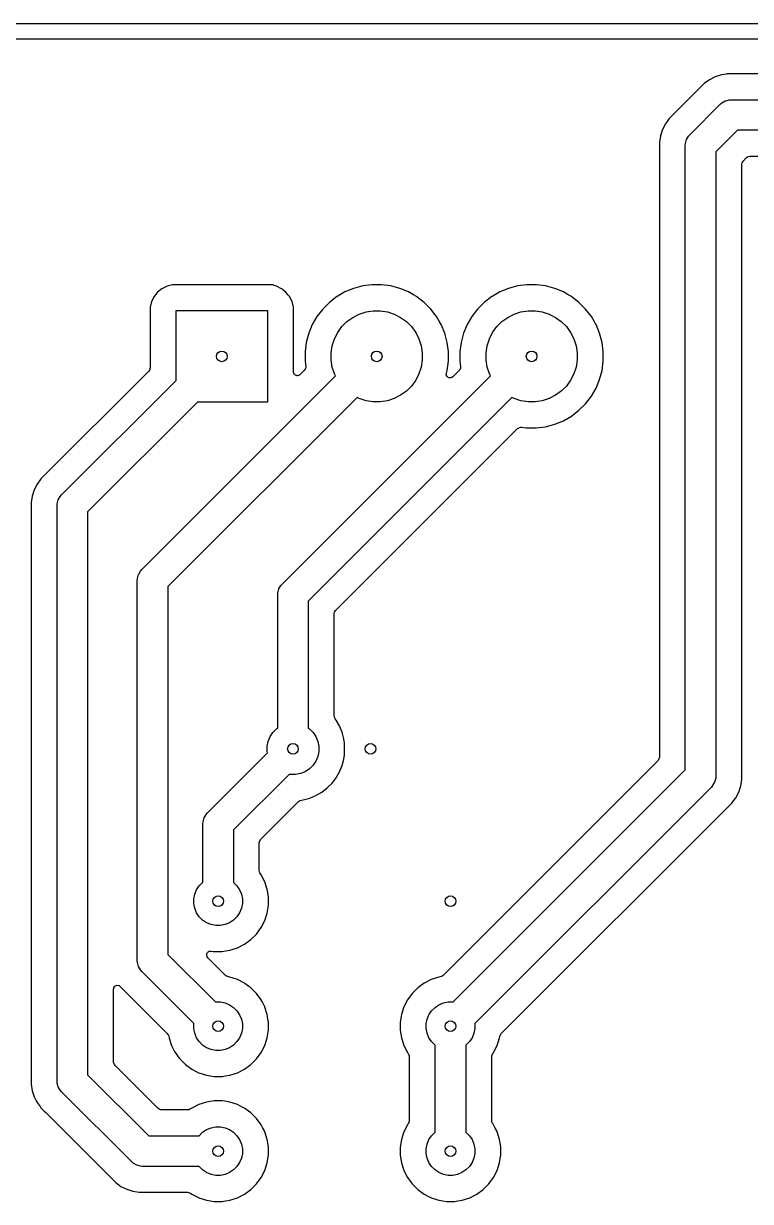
# Model space of a CAD drawing. Header units: millimetres. Extents: x 83 to 184, y -140 to -36.
# Drawn here: x 134.8 to 158.64, y -74.65 to -36 of the extents above; entities that cross this region are included whole.
import ezdxf

# ---------------------------------------------------------------- set-up
doc = ezdxf.new("R2010")
doc.units = ezdxf.units.MM
doc.layers.add('B.Cu', color=153, linetype='CONTINUOUS', true_color=0x4d7fc4)
doc.layers.add('Edge.Cuts', color=254, linetype='CONTINUOUS', true_color=0xd0d2cd)

msp = doc.modelspace()

# ---------------------------------------------------------------- linework, layer by layer
at = {"layer": 'B.Cu', "linetype": 'CONTINUOUS'}
for p, q in [((87.004546, -36.5005), (179.995454, -36.5005)), ((157.292182, -37.844949), (157.12021, -37.969892)), ((157.481582, -37.748445), (157.292182, -37.844949)), ((157.683763, -37.682752), (157.481582, -37.748445)), ((157.845041, -37.657208), (157.683763, -37.682752)), ((157.86451, -37.654124), (157.845041, -37.657208)), ((157.893711, -37.649499), (157.86451, -37.654124)), ((157.893714, -37.649499), (157.893711, -37.649499)), ((158.106287, -37.649499), (157.893714, -37.649499)), ((158.111398, -37.649499), (158.106287, -37.649499)), ((158.113956, -37.649499), (158.111398, -37.649499)), ((158.114004, -37.6495), (158.113956, -37.649499)), ((177.106286, -37.6495), (158.114004, -37.6495)), ((157.12021, -37.969892), (155.969892, -39.12021)), ((156.646447, -39.646447), (157.646447, -38.646446)), ((157.646447, -38.646446), (157.695611, -38.60333)), ((157.695611, -38.60333), (157.695619, -38.603323)), ((157.695619, -38.603323), (157.808658, -38.53806)), ((157.808658, -38.53806), (157.835301, -38.53092)), ((157.835301, -38.53092), (157.934737, -38.504277)), ((157.934737, -38.504277), (157.934752, -38.504277)), ((157.934752, -38.504277), (158, -38.5)), ((158, -38.5), (177, -38.5)), ((155.844949, -39.292182), (155.748445, -39.48158)), ((155.969892, -39.12021), (155.844949, -39.292182)), ((155.682752, -39.683759), (155.6495, -39.893707)), ((155.748445, -39.48158), (155.682752, -39.683759)), ((156.504277, -39.934737), (156.53806, -39.808658)), ((156.53806, -39.808658), (156.603323, -39.695619)), ((156.603323, -39.695619), (156.603338, -39.695603)), ((156.603338, -39.695603), (156.646447, -39.646447)), ((158.207107, -39.5), (157.5, -40.207106)), ((176.792894, -39.5), (158.207107, -39.5)), ((155.6495, -39.893707), (155.6495, -60.071412)), ((156.5, -40), (156.504277, -39.934752)), ((156.5, -60.492893), (156.5, -40)), ((156.504277, -39.934752), (156.504277, -39.934737)), ((157.5, -40.207106), (157.5, -60.7)), ((158.355522, -40.593653), (158.362934, -40.568408)), ((158.362934, -40.568408), (158.394228, -40.515666)), ((158.394228, -40.515666), (158.510471, -40.399423)), ((158.510471, -40.399423), (158.538721, -40.378275)), ((158.538721, -40.378275), (158.561813, -40.365667)), ((158.561813, -40.365667), (158.621238, -40.3505)), ((158.621238, -40.3505), (176.371413, -40.3505)), ((158.3505, -40.628586), (158.355522, -40.593653)), ((158.3505, -60.593714), (158.3505, -40.628586)), ((139.195058, -44.815059), (139.079159, -44.959245)), ((139.195059, -44.815058), (139.195058, -44.815059)), ((139.339247, -44.699156), (139.195059, -44.815058)), ((139.504727, -44.617087), (139.339247, -44.699156)), ((139.504972, -44.616965), (139.504727, -44.617087)), ((139.504976, -44.616963), (139.504972, -44.616965)), ((139.6845, -44.572317), (139.504976, -44.616963)), ((139.714169, -44.570304), (139.6845, -44.572317)), ((139.714177, -44.570304), (139.714169, -44.570304)), ((139.726046, -44.5695), (139.714177, -44.570304)), ((142.873954, -44.5695), (139.726046, -44.5695)), ((142.873955, -44.5695), (142.873954, -44.5695)), ((142.884338, -44.570203), (142.873955, -44.5695)), ((142.884339, -44.570204), (142.884338, -44.570203)), ((142.887598, -44.570425), (142.884339, -44.570204)), ((142.978837, -44.576611), (142.887598, -44.570425)), ((142.981389, -44.578105), (142.978837, -44.576611)), ((143.009719, -44.595704), (142.981389, -44.578105)), ((143.011311, -44.596145), (143.009719, -44.595704)), ((143.095021, -44.616963), (143.011311, -44.596145)), ((143.095023, -44.616964), (143.095021, -44.616963)), ((143.26075, -44.699156), (143.095023, -44.616964)), ((143.260751, -44.699157), (143.26075, -44.699156)), ((143.260753, -44.699158), (143.260751, -44.699157)), ((143.261186, -44.699373), (143.260753, -44.699158)), ((143.263483, -44.701119), (143.261186, -44.699373)), ((143.265981, -44.70336), (143.263483, -44.701119)), ((143.285702, -44.719213), (143.265981, -44.70336)), ((143.302785, -44.732945), (143.285702, -44.719213)), ((143.404939, -44.815058), (143.302785, -44.732945)), ((143.40494, -44.815059), (143.404939, -44.815058)), ((143.470944, -44.897172), (143.40494, -44.815059)), ((145.338152, -44.807386), (145.10597, -44.941437)), ((145.338169, -44.807377), (145.338152, -44.807386)), ((145.622841, -44.689462), (145.338169, -44.807377)), ((145.920458, -44.609716), (145.622841, -44.689462)), ((146.218906, -44.570425), (145.920458, -44.609716)), ((146.219812, -44.570253), (146.218906, -44.570425)), ((146.225932, -44.5695), (146.219812, -44.570253)), ((146.225934, -44.5695), (146.225932, -44.5695)), ((146.22594, -44.5695), (146.225934, -44.5695)), ((146.53406, -44.5695), (146.22594, -44.5695)), ((146.534066, -44.5695), (146.53406, -44.5695)), ((146.534257, -44.5695), (146.534066, -44.5695)), ((146.535938, -44.569747), (146.534257, -44.5695)), ((146.83954, -44.609716), (146.535938, -44.569747)), ((147.137157, -44.689462), (146.83954, -44.609716)), ((147.137161, -44.689463), (147.137157, -44.689462)), ((147.137162, -44.689464), (147.137161, -44.689463)), ((147.17071, -44.70336), (147.137162, -44.689464)), ((147.421829, -44.807377), (147.17071, -44.70336)), ((147.421846, -44.807386), (147.421829, -44.807377)), ((147.581734, -44.899698), (147.421846, -44.807386)), ((150.418152, -44.807386), (150.18597, -44.941437)), ((150.418169, -44.807377), (150.418152, -44.807386)), ((150.702841, -44.689462), (150.418169, -44.807377)), ((151.000458, -44.609716), (150.702841, -44.689462)), ((151.298906, -44.570425), (151.000458, -44.609716)), ((151.299812, -44.570253), (151.298906, -44.570425)), ((151.305932, -44.5695), (151.299812, -44.570253)), ((151.305934, -44.5695), (151.305932, -44.5695)), ((151.30594, -44.5695), (151.305934, -44.5695)), ((151.61406, -44.5695), (151.30594, -44.5695)), ((151.614066, -44.5695), (151.61406, -44.5695)), ((151.614257, -44.5695), (151.614066, -44.5695)), ((151.615938, -44.569747), (151.614257, -44.5695)), ((151.91954, -44.609716), (151.615938, -44.569747)), ((152.217157, -44.689462), (151.91954, -44.609716)), ((152.217161, -44.689463), (152.217157, -44.689462)), ((152.217162, -44.689464), (152.217161, -44.689463)), ((152.25071, -44.70336), (152.217162, -44.689464)), ((152.501829, -44.807377), (152.25071, -44.70336)), ((152.501846, -44.807386), (152.501829, -44.807377)), ((152.661734, -44.899698), (152.501846, -44.807386)), ((138.996963, -45.124976), (138.952316, -45.304503)), ((138.997036, -45.124829), (138.996963, -45.124976)), ((139.079156, -44.959249), (138.997036, -45.124829)), ((139.079159, -44.959245), (139.079156, -44.959249)), ((143.470945, -44.897172), (143.470944, -44.897172)), ((143.470945, -44.897173), (143.470945, -44.897172)), ((143.520842, -44.959247), (143.470945, -44.897173)), ((143.603037, -45.124979), (143.520842, -44.959247)), ((143.647683, -45.304505), (143.603037, -45.124979)), ((144.826868, -45.149021), (144.609021, -45.366868)), ((144.826876, -45.149014), (144.826868, -45.149021)), ((144.826891, -45.149), (144.826876, -45.149014)), ((145.071315, -44.961447), (144.826891, -45.149)), ((145.071328, -44.961438), (145.071315, -44.961447)), ((145.075126, -44.959245), (145.071328, -44.961438)), ((145.075127, -44.959246), (145.075126, -44.959245)), ((145.105971, -44.941438), (145.075127, -44.959246)), ((145.10597, -44.941437), (145.105971, -44.941438)), ((147.581794, -44.899733), (147.581734, -44.899698)), ((147.58228, -44.900014), (147.581794, -44.899733)), ((147.68867, -44.961438), (147.58228, -44.900014)), ((147.688673, -44.96144), (147.68867, -44.961438)), ((147.688674, -44.961441), (147.688673, -44.96144)), ((147.69624, -44.967246), (147.688674, -44.961441)), ((147.696244, -44.967249), (147.69624, -44.967246)), ((147.933107, -45.149), (147.696244, -44.967249)), ((147.933112, -45.149004), (147.933107, -45.149)), ((147.933115, -45.149007), (147.933112, -45.149004)), ((147.933122, -45.149013), (147.933115, -45.149007)), ((147.93313, -45.149021), (147.933122, -45.149013)), ((148.150973, -45.366863), (147.93313, -45.149021)), ((149.906868, -45.149021), (149.689021, -45.366868)), ((149.906876, -45.149014), (149.906868, -45.149021)), ((149.906891, -45.149), (149.906876, -45.149014)), ((150.151315, -44.961447), (149.906891, -45.149)), ((150.151328, -44.961438), (150.151315, -44.961447)), ((150.155126, -44.959245), (150.151328, -44.961438)), ((150.155127, -44.959246), (150.155126, -44.959245)), ((150.185971, -44.941438), (150.155127, -44.959246)), ((150.18597, -44.941437), (150.185971, -44.941438)), ((152.661794, -44.899733), (152.661734, -44.899698)), ((152.66228, -44.900014), (152.661794, -44.899733)), ((152.76867, -44.961438), (152.66228, -44.900014)), ((152.768673, -44.96144), (152.76867, -44.961438)), ((152.768674, -44.961441), (152.768673, -44.96144)), ((152.77624, -44.967246), (152.768674, -44.961441)), ((152.776244, -44.967249), (152.77624, -44.967246)), ((153.013107, -45.149), (152.776244, -44.967249)), ((153.013112, -45.149004), (153.013107, -45.149)), ((153.013115, -45.149007), (153.013112, -45.149004)), ((153.013122, -45.149013), (153.013115, -45.149007)), ((153.01313, -45.149021), (153.013122, -45.149013)), ((153.230973, -45.366863), (153.01313, -45.149021)), ((138.952316, -45.304503), (138.9495, -45.346046)), ((138.9495, -45.346046), (138.9495, -47.291412)), ((139.8, -47.712893), (139.8, -45.42)), ((139.8, -45.42), (142.8, -45.42)), ((142.8, -45.42), (142.8, -48.42)), ((143.6505, -45.346046), (143.647683, -45.304505)), ((143.6505, -45.346048), (143.6505, -45.346046)), ((143.6505, -47.425868), (143.6505, -45.346048)), ((144.609, -45.366891), (144.421447, -45.611316)), ((144.609014, -45.366876), (144.609, -45.366891)), ((144.609021, -45.366868), (144.609014, -45.366876)), ((145.596252, -45.64104), (145.805975, -45.534181)), ((145.805975, -45.534181), (146.029832, -45.461445)), ((146.029832, -45.461445), (146.262311, -45.424624)), ((146.262311, -45.424624), (146.497689, -45.424624)), ((146.497689, -45.424624), (146.730168, -45.461445)), ((146.730168, -45.461445), (146.954025, -45.534181)), ((146.954025, -45.534181), (147.163748, -45.64104)), ((148.150985, -45.366876), (148.150973, -45.366863)), ((148.150986, -45.366877), (148.150985, -45.366876)), ((148.150991, -45.366883), (148.150986, -45.366877)), ((148.338562, -45.61133), (148.150991, -45.366883)), ((149.689, -45.366891), (149.501447, -45.611316)), ((149.689014, -45.366876), (149.689, -45.366891)), ((149.689021, -45.366868), (149.689014, -45.366876)), ((150.676252, -45.64104), (150.885975, -45.534181)), ((150.885975, -45.534181), (151.109832, -45.461445)), ((151.109832, -45.461445), (151.342311, -45.424624)), ((151.342311, -45.424624), (151.577689, -45.424624)), ((151.577689, -45.424624), (151.810168, -45.461445)), ((151.810168, -45.461445), (152.034025, -45.534181)), ((152.034025, -45.534181), (152.243748, -45.64104)), ((153.230985, -45.366876), (153.230973, -45.366863)), ((153.230986, -45.366877), (153.230985, -45.366876)), ((153.230991, -45.366883), (153.230986, -45.366877)), ((153.418562, -45.61133), (153.230991, -45.366883)), ((144.267378, -45.878166), (144.149462, -46.162841)), ((144.421436, -45.611332), (144.267378, -45.878166)), ((144.421447, -45.611316), (144.421436, -45.611332)), ((145.10104, -46.136252), (145.239391, -45.945828)), ((145.239391, -45.945828), (145.405828, -45.779391)), ((145.405828, -45.779391), (145.596252, -45.64104)), ((147.163748, -45.64104), (147.354172, -45.779391)), ((147.354172, -45.779391), (147.520609, -45.945828)), ((147.520609, -45.945828), (147.65896, -46.136252)), ((148.427254, -45.764949), (148.338562, -45.61133)), ((148.490632, -45.874722), (148.427254, -45.764949)), ((148.491712, -45.87646), (148.490632, -45.874722)), ((148.492501, -45.877882), (148.491712, -45.87646)), ((148.492614, -45.878156), (148.492501, -45.877882)), ((148.492618, -45.878162), (148.492614, -45.878156)), ((148.49262, -45.878167), (148.492618, -45.878162)), ((148.492622, -45.87817), (148.49262, -45.878167)), ((148.610535, -46.162836), (148.492622, -45.87817)), ((149.347378, -45.878166), (149.229462, -46.162841)), ((149.501436, -45.611332), (149.347378, -45.878166)), ((149.501447, -45.611316), (149.501436, -45.611332)), ((150.18104, -46.136252), (150.319391, -45.945828)), ((150.319391, -45.945828), (150.485828, -45.779391)), ((150.485828, -45.779391), (150.676252, -45.64104)), ((152.243748, -45.64104), (152.434172, -45.779391)), ((152.434172, -45.779391), (152.600609, -45.945828)), ((152.600609, -45.945828), (152.73896, -46.136252)), ((153.507254, -45.764949), (153.418562, -45.61133)), ((153.570632, -45.874722), (153.507254, -45.764949)), ((153.571712, -45.87646), (153.570632, -45.874722)), ((153.572501, -45.877882), (153.571712, -45.87646)), ((153.572614, -45.878156), (153.572501, -45.877882)), ((153.572618, -45.878162), (153.572614, -45.878156)), ((153.57262, -45.878167), (153.572618, -45.878162)), ((153.572622, -45.87817), (153.57262, -45.878167)), ((153.690535, -46.162836), (153.572622, -45.87817)), ((144.149462, -46.162841), (144.069716, -46.460458)), ((144.921445, -46.569832), (144.994181, -46.345975)), ((144.994181, -46.345975), (145.10104, -46.136252)), ((147.65896, -46.136252), (147.765819, -46.345975)), ((147.765819, -46.345975), (147.838555, -46.569832)), ((148.690282, -46.460456), (148.610535, -46.162836)), ((149.229462, -46.162841), (149.149716, -46.460458)), ((150.001445, -46.569832), (150.074181, -46.345975)), ((150.074181, -46.345975), (150.18104, -46.136252)), ((152.73896, -46.136252), (152.845819, -46.345975)), ((152.845819, -46.345975), (152.918555, -46.569832)), ((153.770282, -46.460456), (153.690535, -46.162836)), ((144.029503, -46.765914), (144.0295, -46.765938)), ((144.0295, -46.765938), (144.0295, -47.074062)), ((144.069716, -46.460458), (144.029503, -46.765914)), ((144.884624, -46.802311), (144.921445, -46.569832)), ((147.838555, -46.569832), (147.875376, -46.802311)), ((148.7305, -46.76594), (148.690282, -46.460456)), ((148.7305, -47.07406), (148.7305, -46.76594)), ((149.109503, -46.765914), (149.1095, -46.765938)), ((149.1095, -46.765938), (149.1095, -47.074061)), ((149.149716, -46.460458), (149.109503, -46.765914)), ((149.964624, -46.802311), (150.001445, -46.569832)), ((152.918555, -46.569832), (152.955376, -46.802311)), ((153.8105, -46.76594), (153.770282, -46.460456)), ((153.8105, -47.07406), (153.8105, -46.76594)), ((144.0295, -47.074062), (144.052524, -47.248961)), ((144.884624, -47.037689), (144.884624, -46.802311)), ((144.921445, -47.270168), (144.884624, -47.037689)), ((147.875376, -47.037689), (147.838555, -47.270168)), ((147.875376, -46.802311), (147.875376, -47.037689)), ((148.690282, -47.379544), (148.7305, -47.07406)), ((149.1095, -47.074061), (149.132524, -47.248959)), ((149.964624, -47.037689), (149.964624, -46.802311)), ((150.001445, -47.270168), (149.964624, -47.037689)), ((152.955376, -47.037689), (152.918555, -47.270168)), ((152.955376, -46.802311), (152.955376, -47.037689)), ((153.770282, -47.379544), (153.8105, -47.07406)), ((138.905769, -47.404334), (135.369892, -50.94021)), ((138.937064, -47.35159), (138.905769, -47.404334)), ((138.944476, -47.326349), (138.937064, -47.35159)), ((138.9495, -47.291415), (138.944476, -47.326349)), ((138.9495, -47.291412), (138.949499, -47.291414)), ((138.949499, -47.291414), (138.9495, -47.291415)), ((143.658317, -47.469198), (143.6505, -47.425868)), ((143.660997, -47.476384), (143.658317, -47.469198)), ((143.677911, -47.507362), (143.660997, -47.476384)), ((143.692183, -47.518046), (143.677911, -47.507362)), ((143.702866, -47.532318), (143.692183, -47.518046)), ((143.71957, -47.538549), (143.702866, -47.532318)), ((143.733843, -47.549234), (143.71957, -47.538549)), ((143.846528, -47.536469), (143.836603, -47.541888)), ((143.874786, -47.515316), (143.846528, -47.536469)), ((144.012015, -47.378087), (143.874786, -47.515316)), ((144.018308, -47.370601), (144.012015, -47.378087)), ((144.018763, -47.370317), (144.018308, -47.370601)), ((144.019037, -47.369734), (144.018763, -47.370317)), ((144.025774, -47.361722), (144.019037, -47.369734)), ((144.027462, -47.359321), (144.025774, -47.361722)), ((144.048541, -47.307111), (144.027462, -47.359321)), ((144.052105, -47.284256), (144.048541, -47.307111)), ((144.052525, -47.248964), (144.052105, -47.284256)), ((144.052524, -47.248961), (144.052525, -47.248964)), ((144.994181, -47.494025), (144.921445, -47.270168)), ((145.029517, -47.563376), (144.994181, -47.494025)), ((147.765819, -47.494025), (147.65896, -47.703748)), ((147.838555, -47.270168), (147.765819, -47.494025)), ((148.662345, -47.491876), (148.66256, -47.489629)), ((148.669587, -47.546951), (148.662345, -47.491876)), ((148.66256, -47.489629), (148.664672, -47.477918)), ((148.664626, -47.47726), (148.664873, -47.476807)), ((148.664672, -47.477918), (148.664626, -47.47726)), ((148.664873, -47.476807), (148.666219, -47.469344)), ((148.666219, -47.469344), (148.690282, -47.379544)), ((149.092008, -47.378093), (148.883607, -47.586494)), ((149.098315, -47.370591), (149.092008, -47.378093)), ((149.098765, -47.37031), (149.098315, -47.370591)), ((149.099036, -47.369733), (149.098765, -47.37031)), ((149.105761, -47.361736), (149.099036, -47.369733)), ((149.107457, -47.359324), (149.105761, -47.361736)), ((149.128543, -47.307104), (149.107457, -47.359324)), ((149.132106, -47.284253), (149.128543, -47.307104)), ((149.132525, -47.248961), (149.132106, -47.284253)), ((149.132524, -47.248959), (149.132525, -47.248961)), ((150.074181, -47.494025), (150.001445, -47.270168)), ((150.109517, -47.563376), (150.074181, -47.494025)), ((152.845819, -47.494025), (152.73896, -47.703748)), ((152.918555, -47.270168), (152.845819, -47.494025)), ((153.690535, -47.677164), (153.770282, -47.379544)), ((136.046447, -51.466447), (139.8, -47.712893)), ((138.676447, -53.916447), (145.029517, -47.563376)), ((143.281447, -54.391447), (150.109517, -47.563376)), ((143.751624, -47.550506), (143.733843, -47.549234)), ((143.76833, -47.556738), (143.751624, -47.550506)), ((143.785752, -47.552948), (143.76833, -47.556738)), ((143.803535, -47.554221), (143.785752, -47.552948)), ((143.819183, -47.545676), (143.803535, -47.554221)), ((143.836603, -47.541888), (143.819183, -47.545676)), ((147.520609, -47.894172), (147.354172, -48.060609)), ((147.65896, -47.703748), (147.520609, -47.894172)), ((148.669819, -47.547572), (148.669587, -47.546951)), ((148.669844, -47.547606), (148.669819, -47.547572)), ((148.686708, -47.578513), (148.669844, -47.547606)), ((148.700994, -47.589214), (148.686708, -47.578513)), ((148.711692, -47.603504), (148.700994, -47.589214)), ((148.728376, -47.609726), (148.711692, -47.603504)), ((148.742628, -47.620402), (148.728376, -47.609726)), ((148.760433, -47.621681), (148.742628, -47.620402)), ((148.777157, -47.627918), (148.760433, -47.621681)), ((148.794554, -47.624132), (148.777157, -47.627918)), ((148.812318, -47.625409), (148.794554, -47.624132)), ((148.827988, -47.616858), (148.812318, -47.625409)), ((148.84543, -47.613064), (148.827988, -47.616858)), ((148.855357, -47.607643), (148.84543, -47.613064)), ((148.883607, -47.586494), (148.855357, -47.607643)), ((152.600609, -47.894172), (152.434172, -48.060609)), ((152.73896, -47.703748), (152.600609, -47.894172)), ((153.572622, -47.96183), (153.690535, -47.677164)), ((145.736623, -48.270482), (139.53, -54.477106)), ((150.816623, -48.270482), (144.135, -54.952106)), ((145.805975, -48.305819), (145.736623, -48.270482)), ((146.029832, -48.378555), (145.805975, -48.305819)), ((146.954025, -48.305819), (146.730168, -48.378555)), ((147.163748, -48.19896), (146.954025, -48.305819)), ((147.354172, -48.060609), (147.163748, -48.19896)), ((150.885975, -48.305819), (150.816623, -48.270482)), ((151.109832, -48.378555), (150.885975, -48.305819)), ((152.034025, -48.305819), (151.810168, -48.378555)), ((152.243748, -48.19896), (152.034025, -48.305819)), ((152.434172, -48.060609), (152.243748, -48.19896)), ((153.230991, -48.473117), (153.418562, -48.22867)), ((153.418562, -48.22867), (153.572622, -47.96183)), ((140.507107, -48.42), (136.9, -52.027106)), ((142.8, -48.42), (140.507107, -48.42)), ((146.262311, -48.415376), (146.029832, -48.378555)), ((146.497689, -48.415376), (146.262311, -48.415376)), ((146.730168, -48.378555), (146.497689, -48.415376)), ((151.342311, -48.415376), (151.109832, -48.378555)), ((151.577689, -48.415376), (151.342311, -48.415376)), ((151.810168, -48.378555), (151.577689, -48.415376)), ((152.76867, -48.878562), (153.013117, -48.690991)), ((153.013117, -48.690991), (153.230991, -48.473117)), ((152.217164, -49.150535), (152.50183, -49.032622)), ((152.50183, -49.032622), (152.76867, -48.878562)), ((147.946819, -52.343076), (150.996887, -49.293006)), ((150.996887, -49.293006), (151.025137, -49.271859)), ((151.025137, -49.271859), (151.02875, -49.269886)), ((151.02875, -49.269886), (151.045439, -49.260773)), ((151.045439, -49.260773), (151.099705, -49.245713)), ((151.099705, -49.245713), (151.10266, -49.24559)), ((151.10266, -49.24559), (151.113085, -49.246056)), ((151.113085, -49.246056), (151.113709, -49.245921)), ((151.113709, -49.245921), (151.114207, -49.246106)), ((151.114207, -49.246106), (151.123976, -49.246543)), ((151.123976, -49.246543), (151.284543, -49.267683)), ((151.284543, -49.267683), (151.305924, -49.270498)), ((151.305924, -49.270498), (151.30594, -49.2705)), ((151.30594, -49.2705), (151.305947, -49.2705)), ((151.305947, -49.2705), (151.614053, -49.2705)), ((151.614053, -49.2705), (151.61406, -49.2705)), ((151.61406, -49.2705), (151.919544, -49.230282)), ((151.919544, -49.230282), (152.217164, -49.150535)), ((135.369892, -50.94021), (135.244949, -51.112182)), ((135.148445, -51.30158), (135.082752, -51.503759)), ((135.244949, -51.112182), (135.148445, -51.30158)), ((135.082752, -51.503759), (135.0495, -51.713707)), ((135.0495, -51.713707), (135.0495, -70.806291)), ((135.9, -51.82), (135.904277, -51.754752)), ((135.904277, -51.754737), (135.93806, -51.628658)), ((135.904277, -51.754752), (135.904277, -51.754737)), ((135.93806, -51.628658), (136.003323, -51.515619)), ((136.003323, -51.515619), (136.003338, -51.515603)), ((136.003338, -51.515603), (136.046447, -51.466447)), ((135.9, -70.7), (135.9, -51.82)), ((136.9, -52.027106), (136.9, -70.492893)), ((145.029228, -55.260666), (147.946819, -52.343076)), ((138.534277, -54.204737), (138.56806, -54.078658)), ((138.56806, -54.078658), (138.575794, -54.065263)), ((138.575794, -54.065263), (138.633323, -53.965619)), ((138.633323, -53.965619), (138.633338, -53.965603)), ((138.633338, -53.965603), (138.676447, -53.916447)), ((138.53, -54.27), (138.534277, -54.204752)), ((138.53, -66.75), (138.53, -54.27)), ((138.534277, -54.204752), (138.534277, -54.204737)), ((139.53, -54.477106), (139.53, -66.542893)), ((143.17306, -54.553658), (143.238323, -54.440619)), ((143.238323, -54.440619), (143.238338, -54.440603)), ((143.238338, -54.440603), (143.281447, -54.391447)), ((143.135, -54.745), (143.139277, -54.679752)), ((143.135, -59.116725), (143.135, -54.745)), ((143.139277, -54.679737), (143.17306, -54.553658)), ((143.139277, -54.679752), (143.139277, -54.679737)), ((144.135, -54.952106), (144.135, -59.116725)), ((144.997934, -55.313408), (145.029228, -55.260666)), ((144.9855, -55.373586), (144.990522, -55.338653)), ((144.9855, -58.710604), (144.9855, -55.373586)), ((144.990522, -55.338653), (144.997934, -55.313408)), ((144.993841, -58.755315), (144.9855, -58.710604)), ((143.095766, -59.142941), (143.135, -59.116725)), ((144.135, -59.116725), (144.174234, -59.142941)), ((145.004695, -58.783392), (144.993841, -58.755315)), ((145.021976, -58.814165), (145.004695, -58.783392)), ((145.051948, -58.853226), (145.021976, -58.814165)), ((145.163405, -59.046274), (145.051948, -58.853226)), ((145.24871, -59.252219), (145.163405, -59.046274)), ((142.821601, -59.553258), (142.885367, -59.399313)), ((142.885367, -59.399313), (142.977941, -59.260766)), ((142.977941, -59.260766), (143.095766, -59.142941)), ((144.174234, -59.142941), (144.292059, -59.260766)), ((144.292059, -59.260766), (144.384633, -59.399313)), ((144.384633, -59.399313), (144.448399, -59.553258)), ((145.306404, -59.467537), (145.24871, -59.252219)), ((145.325, -59.608787), (145.306404, -59.467537)), ((142.789093, -59.716685), (142.821601, -59.553258)), ((142.789093, -59.883315), (142.789093, -59.716685)), ((142.798298, -59.929594), (142.789093, -59.883315)), ((144.448399, -59.553258), (144.480907, -59.716685)), ((144.480907, -59.883315), (144.448399, -60.046742)), ((144.480907, -59.716685), (144.480907, -59.883315)), ((145.325, -59.991212), (145.325, -59.608787)), ((140.826447, -61.901447), (142.798298, -59.929594)), ((144.384633, -60.200687), (144.292059, -60.339234)), ((144.448399, -60.046742), (144.384633, -60.200687)), ((145.24871, -60.347781), (145.306404, -60.132463)), ((145.306404, -60.132463), (145.325, -59.991212)), ((155.605769, -60.184334), (148.557331, -67.232771)), ((155.637064, -60.13159), (155.605769, -60.184334)), ((155.644476, -60.106349), (155.637064, -60.13159)), ((155.6495, -60.071415), (155.644476, -60.106349)), ((155.6495, -60.071412), (155.649499, -60.071414)), ((155.649499, -60.071414), (155.6495, -60.071415)), ((143.505405, -60.636701), (141.68, -62.462106)), ((143.551685, -60.645907), (143.505405, -60.636701)), ((143.718315, -60.645907), (143.551685, -60.645907)), ((143.881742, -60.613399), (143.718315, -60.645907)), ((144.035687, -60.549633), (143.881742, -60.613399)), ((144.174234, -60.457059), (144.035687, -60.549633)), ((144.292059, -60.339234), (144.174234, -60.457059)), ((145.051948, -60.746774), (145.163405, -60.553726)), ((145.163405, -60.553726), (145.24871, -60.347781)), ((148.887278, -68.105615), (156.5, -60.492893)), ((158.3505, -60.806287), (158.3505, -60.593714)), ((144.758624, -61.081247), (144.916247, -60.923624)), ((144.916247, -60.923624), (145.051948, -60.746774)), ((157.353553, -61.053554), (149.594384, -68.812721)), ((157.396668, -61.004389), (157.353553, -61.053554)), ((157.396677, -61.004381), (157.396668, -61.004389)), ((157.46194, -60.891342), (157.396677, -61.004381)), ((157.495723, -60.765263), (157.46194, -60.891342)), ((157.5, -60.7), (157.495723, -60.765247)), ((157.495723, -60.765247), (157.495723, -60.765263)), ((158.251557, -61.218412), (158.317246, -61.016243)), ((158.317246, -61.016243), (158.3505, -60.806287)), ((143.967463, -61.471404), (144.182781, -61.41371)), ((144.182781, -61.41371), (144.388726, -61.328405)), ((144.388726, -61.328405), (144.581774, -61.216948)), ((144.581774, -61.216948), (144.758624, -61.081247)), ((158.030109, -61.579786), (158.150769, -61.41371)), ((158.150769, -61.41371), (158.155051, -61.407816)), ((158.155051, -61.407816), (158.251557, -61.218412)), ((143.01995, -62.324945), (143.816877, -61.528016)), ((143.816877, -61.528016), (143.845123, -61.506871)), ((143.845123, -61.506871), (143.871549, -61.492441)), ((143.871549, -61.492441), (143.914785, -61.478338)), ((143.914785, -61.478338), (143.967463, -61.471404)), ((150.465183, -69.144709), (158.029302, -61.580593)), ((158.029302, -61.580593), (158.030058, -61.579852)), ((158.030058, -61.579852), (158.030095, -61.5798)), ((158.030095, -61.5798), (158.030104, -61.579792)), ((158.030104, -61.579792), (158.030106, -61.579788)), ((158.030106, -61.579788), (158.030109, -61.579786)), ((140.68, -62.255), (140.684277, -62.189752)), ((140.684277, -62.189737), (140.71806, -62.063658)), ((140.684277, -62.189752), (140.684277, -62.189737)), ((140.71806, -62.063658), (140.783323, -61.950619)), ((140.783323, -61.950619), (140.783338, -61.950603)), ((140.783338, -61.950603), (140.826447, -61.901447)), ((140.68, -64.17657), (140.68, -62.255)), ((141.68, -62.462106), (141.68, -64.17657)), ((142.574228, -62.770666), (143.01995, -62.324945)), ((142.5305, -62.883586), (142.535522, -62.848653)), ((142.5305, -63.795569), (142.5305, -62.883586)), ((142.535522, -62.848653), (142.538445, -62.838699)), ((142.538445, -62.838699), (142.542934, -62.823408)), ((142.542934, -62.823408), (142.574228, -62.770666)), ((142.537711, -63.837237), (142.5305, -63.795569)), ((142.548189, -63.866605), (142.537711, -63.837237)), ((142.56466, -63.897823), (142.548189, -63.866605)), ((142.591635, -63.93495), (142.56466, -63.897823)), ((142.642304, -64.034394), (142.591635, -63.93495)), ((142.647357, -64.044312), (142.642304, -64.034394)), ((142.706295, -64.159982), (142.647357, -64.044312)), ((140.414448, -64.567772), (140.474463, -64.422883)), ((140.474463, -64.422883), (140.561592, -64.292485)), ((140.561592, -64.292485), (140.672485, -64.181592)), ((140.672485, -64.181592), (140.68, -64.17657)), ((141.68, -64.17657), (141.687515, -64.181592)), ((141.687515, -64.181592), (141.798408, -64.292485)), ((141.798408, -64.292485), (141.885537, -64.422883)), ((141.885537, -64.422883), (141.945552, -64.567772)), ((142.707036, -64.161248), (142.706295, -64.159982)), ((142.707348, -64.16205), (142.707036, -64.161248)), ((142.709577, -64.166423), (142.707348, -64.16205)), ((142.709577, -64.166425), (142.709577, -64.166423)), ((142.709579, -64.166428), (142.709577, -64.166425)), ((142.78986, -64.413507), (142.709579, -64.166428)), ((142.804797, -64.507816), (142.78986, -64.413507)), ((142.8305, -64.670097), (142.804797, -64.507816)), ((140.383852, -64.721586), (140.414448, -64.567772)), ((140.383852, -64.878414), (140.383852, -64.721586)), ((140.414448, -65.032228), (140.383852, -64.878414)), ((141.945552, -64.567772), (141.976148, -64.721586)), ((141.976148, -64.878414), (141.945552, -65.032228)), ((141.976148, -64.721586), (141.976148, -64.878414)), ((142.820197, -64.994949), (142.8305, -64.929902)), ((142.8305, -64.929902), (142.8305, -64.670097)), ((140.474463, -65.177117), (140.414448, -65.032228)), ((140.561592, -65.307515), (140.474463, -65.177117)), ((140.672485, -65.418408), (140.561592, -65.307515)), ((141.798408, -65.307515), (141.687515, -65.418408)), ((141.885537, -65.177117), (141.798408, -65.307515)), ((141.945552, -65.032228), (141.885537, -65.177117)), ((142.709579, -65.433572), (142.78986, -65.186493)), ((142.78986, -65.186493), (142.820197, -64.994949)), ((140.802883, -65.505537), (140.672485, -65.418408)), ((140.947772, -65.565552), (140.802883, -65.505537)), ((141.101586, -65.596148), (140.947772, -65.565552)), ((141.258414, -65.596148), (141.101586, -65.596148)), ((141.412228, -65.565552), (141.258414, -65.596148)), ((141.557117, -65.505537), (141.412228, -65.565552)), ((141.687515, -65.418408), (141.557117, -65.505537)), ((142.438931, -65.875229), (142.591634, -65.665051)), ((142.591634, -65.665051), (142.709579, -65.433572)), ((142.045051, -66.211634), (142.255229, -66.058931)), ((142.255229, -66.058931), (142.438931, -65.875229)), ((140.82875, -66.483937), (140.843015, -66.473256)), ((140.843015, -66.473256), (140.853685, -66.458998)), ((140.853685, -66.458998), (140.884653, -66.442079)), ((140.884653, -66.442079), (140.887566, -66.440993)), ((140.887566, -66.440993), (140.950311, -66.434695)), ((140.950311, -66.434695), (141.01995, -66.445725)), ((141.01995, -66.445725), (141.050095, -66.4505)), ((141.050095, -66.4505), (141.050098, -66.4505)), ((141.050098, -66.4505), (141.050103, -66.4505)), ((141.050103, -66.4505), (141.309901, -66.4505)), ((141.309901, -66.4505), (141.309902, -66.4505)), ((141.309902, -66.4505), (141.427417, -66.431887)), ((141.427417, -66.431887), (141.566493, -66.40986)), ((141.566493, -66.40986), (141.813572, -66.329579)), ((141.813572, -66.329579), (142.045051, -66.211634)), ((138.534277, -66.815247), (138.53, -66.75)), ((138.534277, -66.815263), (138.534277, -66.815247)), ((138.56806, -66.941342), (138.534277, -66.815263)), ((139.53, -66.542893), (141.092721, -68.105615)), ((140.80433, -66.549401), (140.810556, -66.532709)), ((140.808122, -66.566836), (140.80433, -66.549401)), ((140.806853, -66.584631), (140.808122, -66.566836)), ((140.815393, -66.600264), (140.806853, -66.584631)), ((140.810556, -66.532709), (140.811824, -66.514939)), ((140.811824, -66.514939), (140.822514, -66.500652)), ((140.81918, -66.617674), (140.815393, -66.600264)), ((140.824599, -66.627599), (140.81918, -66.617674)), ((140.822514, -66.500652), (140.82875, -66.483937)), ((140.845752, -66.655857), (140.824599, -66.627599)), ((141.139396, -66.9495), (140.845752, -66.655857)), ((138.633323, -67.054381), (138.56806, -66.941342)), ((138.633338, -67.054396), (138.633323, -67.054381)), ((138.676447, -67.103553), (138.633338, -67.054396)), ((140.385615, -68.812721), (138.676447, -67.103553)), ((141.424705, -67.234809), (141.139396, -66.9495)), ((141.459267, -67.259174), (141.424705, -67.234809)), ((148.557331, -67.232771), (148.529076, -67.253923)), ((137.758707, -67.640208), (137.796477, -67.581429)), ((137.796477, -67.581429), (137.860031, -67.5524)), ((137.860031, -67.5524), (137.929186, -67.562338)), ((137.929186, -67.562338), (137.932034, -67.563638)), ((137.932034, -67.563638), (137.980821, -67.603539)), ((137.980821, -67.603539), (137.99989, -67.629785)), ((137.99989, -67.629785), (137.999894, -67.62979)), ((137.999894, -67.62979), (138.15556, -67.785456)), ((141.487446, -67.272533), (141.459267, -67.259174)), ((141.521165, -67.28296), (141.487446, -67.272533)), ((141.521166, -67.282959), (141.521165, -67.28296)), ((141.521167, -67.28296), (141.521166, -67.282959)), ((141.566491, -67.290138), (141.521167, -67.28296)), ((141.813576, -67.370422), (141.566491, -67.290138)), ((142.04468, -67.488177), (141.813576, -67.370422)), ((142.045044, -67.48836), (142.04468, -67.488177)), ((142.052608, -67.493813), (142.045044, -67.48836)), ((142.052949, -67.494104), (142.052608, -67.493813)), ((142.190049, -67.593713), (142.052949, -67.494104)), ((142.255223, -67.641065), (142.190049, -67.593713)), ((147.934941, -67.48837), (147.724774, -67.641065)), ((148.166427, -67.370421), (147.934941, -67.48837)), ((148.413509, -67.290138), (148.166427, -67.370421)), ((148.461678, -67.282509), (148.413509, -67.290138)), ((148.501704, -67.268869), (148.461678, -67.282509)), ((148.529076, -67.253923), (148.501704, -67.268869)), ((137.7505, -67.68599), (137.755521, -67.651063)), ((137.7505, -70.07876), (137.7505, -67.68599)), ((137.755521, -67.651063), (137.758451, -67.641083)), ((137.758451, -67.641083), (137.758707, -67.640208)), ((138.15556, -67.785456), (138.155602, -67.785497)), ((138.155602, -67.785497), (139.51277, -69.142666)), ((142.255229, -67.641069), (142.255223, -67.641065)), ((142.438931, -67.824771), (142.255229, -67.641069)), ((142.591634, -68.034949), (142.438931, -67.824771)), ((147.541065, -67.824774), (147.38837, -68.034941)), ((147.541083, -67.824754), (147.541065, -67.824774)), ((147.724754, -67.641083), (147.541083, -67.824754)), ((147.724774, -67.641065), (147.724754, -67.641083)), ((141.092721, -68.105615), (141.101586, -68.103852)), ((141.101586, -68.103852), (141.258414, -68.103852)), ((141.258414, -68.103852), (141.412228, -68.134448)), ((141.412228, -68.134448), (141.557117, -68.194463)), ((141.557117, -68.194463), (141.687515, -68.281592)), ((141.687515, -68.281592), (141.798408, -68.392485)), ((141.798408, -68.392485), (141.885537, -68.522883)), ((142.620261, -68.091133), (142.591634, -68.034949)), ((142.620269, -68.091149), (142.620261, -68.091133)), ((142.706293, -68.259976), (142.620269, -68.091149)), ((142.707023, -68.261223), (142.706293, -68.259976)), ((142.707335, -68.262023), (142.707023, -68.261223)), ((142.709577, -68.266423), (142.707335, -68.262023)), ((142.709577, -68.266425), (142.709577, -68.266423)), ((142.709579, -68.266428), (142.709577, -68.266425)), ((142.712191, -68.274467), (142.709579, -68.266428)), ((142.789858, -68.513502), (142.712191, -68.274467)), ((147.270421, -68.266426), (147.19014, -68.513501)), ((147.270422, -68.266423), (147.270421, -68.266425)), ((147.270421, -68.266425), (147.270421, -68.266426)), ((147.388368, -68.034945), (147.270422, -68.266423)), ((147.38837, -68.034941), (147.388368, -68.034945)), ((148.094463, -68.522883), (148.181592, -68.392485)), ((148.181592, -68.392485), (148.292485, -68.281592)), ((148.292485, -68.281592), (148.422883, -68.194463)), ((148.422883, -68.194463), (148.567772, -68.134448)), ((148.567772, -68.134448), (148.721586, -68.103852)), ((148.721586, -68.103852), (148.878414, -68.103852)), ((148.878414, -68.103852), (148.887278, -68.105615)), ((141.885537, -68.522883), (141.945552, -68.667772)), ((141.945552, -68.667772), (141.976148, -68.821586)), ((142.78986, -68.513507), (142.789858, -68.513502)), ((142.799325, -68.573274), (142.78986, -68.513507)), ((142.803414, -68.59909), (142.799325, -68.573274)), ((142.803417, -68.599106), (142.803414, -68.59909)), ((142.8305, -68.770097), (142.803417, -68.599106)), ((142.8305, -69.029902), (142.8305, -68.770097)), ((147.19014, -68.513503), (147.1495, -68.770097)), ((147.1495, -68.770097), (147.1495, -69.029901)), ((147.19014, -68.513501), (147.19014, -68.513503)), ((148.003852, -68.821586), (148.034448, -68.667772)), ((148.034448, -68.667772), (148.094463, -68.522883)), ((139.51277, -69.142666), (139.533921, -69.170919)), ((139.533921, -69.170919), (139.541246, -69.184334)), ((139.541246, -69.184334), (139.548868, -69.198291)), ((140.383852, -68.821586), (140.385615, -68.812721)), ((140.383852, -68.978414), (140.383852, -68.821586)), ((140.414448, -69.132228), (140.383852, -68.978414)), ((140.474463, -69.277117), (140.414448, -69.132228)), ((141.945552, -69.132228), (141.885537, -69.277117)), ((141.976148, -68.978414), (141.945552, -69.132228)), ((141.976148, -68.821586), (141.976148, -68.978414)), ((142.78986, -69.286493), (142.821101, -69.089242)), ((142.821101, -69.089242), (142.8305, -69.029902)), ((147.1495, -69.029901), (147.19014, -69.286494)), ((148.003852, -68.978414), (148.003852, -68.821586)), ((148.034448, -69.132228), (148.003852, -68.978414)), ((148.094463, -69.277117), (148.034448, -69.132228)), ((149.565552, -69.132228), (149.505537, -69.277117)), ((149.596148, -68.978414), (149.565552, -69.132228)), ((149.594384, -68.812721), (149.596148, -68.821586)), ((149.596148, -68.821586), (149.596148, -68.978414)), ((150.430927, -69.20014), (150.440822, -69.179267)), ((150.440822, -69.179267), (150.465183, -69.144709)), ((139.548868, -69.198291), (139.562509, -69.238321)), ((139.562509, -69.238321), (139.570138, -69.286489)), ((139.570138, -69.286489), (139.572836, -69.294902)), ((139.572836, -69.294902), (139.573009, -69.295323)), ((139.573009, -69.295323), (139.650421, -69.533572)), ((139.650421, -69.533572), (139.752937, -69.734771)), ((140.561592, -69.407515), (140.474463, -69.277117)), ((140.672485, -69.518408), (140.561592, -69.407515)), ((140.802883, -69.605537), (140.672485, -69.518408)), ((141.687515, -69.518408), (141.557117, -69.605537)), ((141.798408, -69.407515), (141.687515, -69.518408)), ((141.885537, -69.277117), (141.798408, -69.407515)), ((142.591634, -69.765051), (142.709579, -69.533572)), ((142.709579, -69.533572), (142.78986, -69.286493)), ((147.19014, -69.286494), (147.19014, -69.286497)), ((147.19014, -69.286497), (147.246353, -69.459499)), ((147.246353, -69.459499), (147.270422, -69.533576)), ((147.270422, -69.533576), (147.331654, -69.653748)), ((148.181592, -69.407515), (148.094463, -69.277117)), ((148.292485, -69.518408), (148.181592, -69.407515)), ((148.3, -69.523429), (148.292485, -69.518408)), ((148.3, -72.37657), (148.3, -69.523429)), ((149.307515, -69.518408), (149.3, -69.523429)), ((149.3, -69.523429), (149.3, -72.37657)), ((149.418408, -69.407515), (149.307515, -69.518408)), ((149.505537, -69.277117), (149.418408, -69.407515)), ((150.211634, -69.765051), (150.329579, -69.533572)), ((150.329579, -69.533572), (150.40986, -69.286493)), ((150.40986, -69.286493), (150.417039, -69.241161)), ((150.417039, -69.241161), (150.427465, -69.207443)), ((150.427465, -69.207443), (150.430927, -69.20014)), ((139.752937, -69.734771), (139.752939, -69.734774)), ((139.752939, -69.734774), (139.768367, -69.765053)), ((139.768367, -69.765053), (139.899068, -69.944948)), ((139.899068, -69.944948), (139.910392, -69.960533)), ((140.947772, -69.665552), (140.802883, -69.605537)), ((141.101586, -69.696148), (140.947772, -69.665552)), ((141.258414, -69.696148), (141.101586, -69.696148)), ((141.412228, -69.665552), (141.258414, -69.696148)), ((141.557117, -69.605537), (141.412228, -69.665552)), ((142.438931, -69.975229), (142.591634, -69.765051)), ((147.331654, -69.653748), (147.372935, -69.734768)), ((147.372935, -69.734768), (147.388368, -69.765055)), ((147.388368, -69.765055), (147.415338, -69.802176)), ((147.415338, -69.802176), (147.430454, -69.830821)), ((147.430454, -69.830821), (147.431807, -69.833385)), ((147.431807, -69.833385), (147.436887, -69.847623)), ((147.436887, -69.847623), (147.442288, -69.862757)), ((147.442288, -69.862757), (147.4495, -69.90443)), ((147.4495, -69.90443), (147.4495, -71.992685)), ((150.1505, -69.907313), (150.155523, -69.872379)), ((150.1505, -71.995569), (150.1505, -69.907313)), ((150.155523, -69.872379), (150.164309, -69.842456)), ((150.164309, -69.842456), (150.182964, -69.804511)), ((150.182964, -69.804511), (150.209529, -69.767947)), ((150.209529, -69.767947), (150.210795, -69.766308)), ((150.210795, -69.766308), (150.211631, -69.765055)), ((150.211631, -69.765055), (150.211632, -69.765054)), ((150.211632, -69.765054), (150.211634, -69.765051)), ((137.765667, -70.138185), (137.7505, -70.07876)), ((137.778274, -70.161274), (137.765667, -70.138185)), ((137.799421, -70.189525), (137.778274, -70.161274)), ((137.799426, -70.18953), (137.799421, -70.189525)), ((139.215665, -71.605769), (137.799426, -70.18953)), ((139.910392, -69.960533), (139.921069, -69.975229)), ((139.921069, -69.975229), (140.104771, -70.158931)), ((140.104771, -70.158931), (140.314949, -70.311634)), ((140.314949, -70.311634), (140.462445, -70.386787)), ((141.813572, -70.429579), (142.045051, -70.311634)), ((142.045051, -70.311634), (142.255229, -70.158931)), ((142.255229, -70.158931), (142.438931, -69.975229)), ((135.904277, -70.765247), (135.9, -70.7)), ((136.9, -70.492893), (138.907107, -72.5)), ((140.462445, -70.386787), (140.539977, -70.426292)), ((140.539977, -70.426292), (140.541583, -70.427233)), ((140.541583, -70.427233), (140.545306, -70.429036)), ((140.545306, -70.429036), (140.547281, -70.430017)), ((140.547281, -70.430017), (140.551041, -70.431077)), ((140.551041, -70.431077), (140.793507, -70.50986)), ((140.793507, -70.50986), (140.861235, -70.520586)), ((140.861235, -70.520586), (140.925545, -70.530772)), ((140.925545, -70.530772), (140.925644, -70.530787)), ((140.925644, -70.530787), (140.925706, -70.530797)), ((140.925706, -70.530797), (141.050098, -70.5505)), ((141.050098, -70.5505), (141.050103, -70.5505)), ((141.050103, -70.5505), (141.309901, -70.5505)), ((141.309901, -70.5505), (141.309902, -70.5505)), ((141.309902, -70.5505), (141.423298, -70.532539)), ((141.423298, -70.532539), (141.566493, -70.50986)), ((141.566493, -70.50986), (141.813572, -70.429579)), ((135.0495, -70.806291), (135.082752, -71.016239)), ((135.082752, -71.016239), (135.148445, -71.218418)), ((135.904277, -70.765263), (135.904277, -70.765247)), ((135.925104, -70.842989), (135.904277, -70.765263)), ((135.93806, -70.891342), (135.925104, -70.842989)), ((136.003323, -71.004381), (135.93806, -70.891342)), ((136.003338, -71.004396), (136.003323, -71.004381)), ((136.046447, -71.053553), (136.003338, -71.004396)), ((138.346446, -73.353553), (136.046447, -71.053553)), ((135.148445, -71.218418), (135.215745, -71.3505)), ((135.215745, -71.3505), (135.244951, -71.40782)), ((135.244951, -71.40782), (135.340923, -71.539916)), ((140.546425, -71.470421), (140.314954, -71.588362)), ((140.793501, -71.39014), (140.546425, -71.470421)), ((140.793504, -71.39014), (140.793501, -71.39014)), ((141.050093, -71.3495), (140.793504, -71.39014)), ((141.309901, -71.3495), (141.050093, -71.3495)), ((141.309902, -71.3495), (141.309901, -71.3495)), ((141.395432, -71.363046), (141.309902, -71.3495)), ((141.566495, -71.39014), (141.395432, -71.363046)), ((141.813574, -71.470421), (141.566495, -71.39014)), ((141.813581, -71.470424), (141.813574, -71.470421)), ((141.972762, -71.551533), (141.813581, -71.470424)), ((135.340923, -71.539916), (135.369888, -71.579783)), ((135.369888, -71.579783), (135.369895, -71.579791)), ((135.369895, -71.579791), (135.369896, -71.579792)), ((135.369896, -71.579792), (135.465155, -71.675051)), ((135.465155, -71.675051), (135.524538, -71.734434)), ((135.524538, -71.734434), (135.524549, -71.734444)), ((135.524549, -71.734444), (135.525603, -71.735498)), ((135.525603, -71.735498), (137.820209, -74.030105)), ((139.26841, -71.637065), (139.215665, -71.605769)), ((139.293652, -71.644477), (139.26841, -71.637065)), ((139.328588, -71.6495), (139.293652, -71.644477)), ((140.175568, -71.6495), (139.328588, -71.6495)), ((140.217241, -71.642288), (140.175568, -71.6495)), ((140.246611, -71.631808), (140.217241, -71.642288)), ((140.277823, -71.615339), (140.246611, -71.631808)), ((140.31495, -71.588364), (140.277823, -71.615339)), ((140.314954, -71.588362), (140.31495, -71.588364)), ((141.972764, -71.551533), (141.972762, -71.551533)), ((141.972764, -71.551534), (141.972764, -71.551533)), ((142.045051, -71.588366), (141.972764, -71.551534)), ((142.045053, -71.588367), (142.045051, -71.588366)), ((142.045054, -71.588368), (142.045053, -71.588367)), ((142.055648, -71.596065), (142.045054, -71.588368)), ((142.055651, -71.596067), (142.055648, -71.596065)), ((142.25518, -71.741033), (142.055651, -71.596067)), ((142.255234, -71.741073), (142.25518, -71.741033)), ((142.354263, -71.840103), (142.255234, -71.741073)), ((142.438931, -71.924771), (142.354263, -71.840103)), ((140.802883, -72.294463), (140.947772, -72.234448)), ((140.947772, -72.234448), (141.101586, -72.203852)), ((141.101586, -72.203852), (141.258414, -72.203852)), ((141.258414, -72.203852), (141.412228, -72.234448)), ((141.412228, -72.234448), (141.557117, -72.294463)), ((142.591634, -72.134949), (142.438931, -71.924771)), ((142.635802, -72.221633), (142.591634, -72.134949)), ((142.706294, -72.359979), (142.635802, -72.221633)), ((147.388362, -72.134954), (147.270421, -72.366425)), ((147.38837, -72.134941), (147.388362, -72.134954)), ((147.417031, -72.095493), (147.38837, -72.134941)), ((147.435689, -72.057546), (147.417031, -72.095493)), ((147.444476, -72.027623), (147.435689, -72.057546)), ((147.4495, -71.992685), (147.444476, -72.027623)), ((150.157711, -72.037237), (150.1505, -71.995569)), ((150.168189, -72.066605), (150.157711, -72.037237)), ((150.184659, -72.097821), (150.168189, -72.066605)), ((150.211634, -72.134949), (150.184659, -72.097821)), ((150.255802, -72.221633), (150.211634, -72.134949)), ((150.326294, -72.359979), (150.255802, -72.221633)), ((138.907107, -72.5), (140.556571, -72.5)), ((140.556571, -72.5), (140.561592, -72.492485)), ((140.561592, -72.492485), (140.672485, -72.381592)), ((140.672485, -72.381592), (140.802883, -72.294463)), ((141.557117, -72.294463), (141.687515, -72.381592)), ((141.687515, -72.381592), (141.798408, -72.492485)), ((141.798408, -72.492485), (141.885537, -72.622883)), ((141.885537, -72.622883), (141.945552, -72.767772)), ((142.707027, -72.361232), (142.706294, -72.359979)), ((142.707337, -72.362027), (142.707027, -72.361232)), ((142.709577, -72.366423), (142.707337, -72.362027)), ((142.709577, -72.366425), (142.709577, -72.366423)), ((142.709579, -72.366428), (142.709577, -72.366425)), ((142.78986, -72.613507), (142.709579, -72.366428)), ((142.808294, -72.729895), (142.78986, -72.613507)), ((147.19014, -72.613504), (147.1495, -72.870097)), ((147.270421, -72.366425), (147.19014, -72.613501)), ((147.19014, -72.613501), (147.19014, -72.613504)), ((148.034448, -72.767772), (148.094463, -72.622883)), ((148.094463, -72.622883), (148.181592, -72.492485)), ((148.181592, -72.492485), (148.292485, -72.381592)), ((148.292485, -72.381592), (148.3, -72.37657)), ((149.3, -72.37657), (149.307515, -72.381592)), ((149.307515, -72.381592), (149.418408, -72.492485)), ((149.418408, -72.492485), (149.505537, -72.622883)), ((149.505537, -72.622883), (149.565552, -72.767772)), ((150.327027, -72.361232), (150.326294, -72.359979)), ((150.327337, -72.362027), (150.327027, -72.361232)), ((150.329577, -72.366423), (150.327337, -72.362027)), ((150.329577, -72.366425), (150.329577, -72.366423)), ((150.329579, -72.366428), (150.329577, -72.366425)), ((150.40986, -72.613507), (150.329579, -72.366428)), ((150.428294, -72.729895), (150.40986, -72.613507)), ((141.945552, -72.767772), (141.976148, -72.921586)), ((141.976148, -72.921586), (141.976148, -73.078414)), ((142.8305, -72.870097), (142.808294, -72.729895)), ((142.8305, -73.129902), (142.8305, -72.870097)), ((147.1495, -72.870097), (147.1495, -73.129901)), ((148.003852, -72.921586), (148.034448, -72.767772)), ((148.003852, -73.078414), (148.003852, -72.921586)), ((149.565552, -72.767772), (149.596148, -72.921586)), ((149.596148, -72.921586), (149.596148, -73.078414)), ((150.4505, -72.870097), (150.428294, -72.729895)), ((150.4505, -73.129902), (150.4505, -72.870097)), ((138.39561, -73.396668), (138.346446, -73.353553)), ((138.395619, -73.396677), (138.39561, -73.396668)), ((138.508658, -73.46194), (138.395619, -73.396677)), ((141.885537, -73.377117), (141.798408, -73.507515)), ((141.945552, -73.232228), (141.885537, -73.377117)), ((141.976148, -73.078414), (141.945552, -73.232228)), ((142.709579, -73.633572), (142.78986, -73.386493)), ((142.78986, -73.386493), (142.812539, -73.243298)), ((142.812539, -73.243298), (142.8305, -73.129902)), ((147.1495, -73.129901), (147.19014, -73.386494)), ((147.19014, -73.386494), (147.19014, -73.386497)), ((147.19014, -73.386497), (147.255378, -73.587276)), ((148.034448, -73.232228), (148.003852, -73.078414)), ((148.094463, -73.377117), (148.034448, -73.232228)), ((148.181592, -73.507515), (148.094463, -73.377117)), ((149.505537, -73.377117), (149.418408, -73.507515)), ((149.565552, -73.232228), (149.505537, -73.377117)), ((149.596148, -73.078414), (149.565552, -73.232228)), ((150.329579, -73.633572), (150.40986, -73.386493)), ((150.40986, -73.386493), (150.432539, -73.243298)), ((150.432539, -73.243298), (150.4505, -73.129902)), ((138.634737, -73.495723), (138.508658, -73.46194)), ((138.634752, -73.495723), (138.634737, -73.495723)), ((138.7, -73.5), (138.634752, -73.495723)), ((140.556571, -73.5), (138.7, -73.5)), ((140.561592, -73.507515), (140.556571, -73.5)), ((140.672485, -73.618408), (140.561592, -73.507515)), ((140.802883, -73.705537), (140.672485, -73.618408)), ((140.947772, -73.765552), (140.802883, -73.705537)), ((141.101586, -73.796148), (140.947772, -73.765552)), ((141.258414, -73.796148), (141.101586, -73.796148)), ((141.412228, -73.765552), (141.258414, -73.796148)), ((141.557117, -73.705537), (141.412228, -73.765552)), ((141.687515, -73.618408), (141.557117, -73.705537)), ((141.798408, -73.507515), (141.687515, -73.618408)), ((142.591634, -73.865051), (142.709579, -73.633572)), ((147.255378, -73.587276), (147.270422, -73.633576)), ((147.270422, -73.633576), (147.388368, -73.865054)), ((148.292485, -73.618408), (148.181592, -73.507515)), ((148.422883, -73.705537), (148.292485, -73.618408)), ((148.567772, -73.765552), (148.422883, -73.705537)), ((148.721586, -73.796148), (148.567772, -73.765552)), ((148.878414, -73.796148), (148.721586, -73.796148)), ((149.032228, -73.765552), (148.878414, -73.796148)), ((149.177117, -73.705537), (149.032228, -73.765552)), ((149.307515, -73.618408), (149.177117, -73.705537)), ((149.418408, -73.507515), (149.307515, -73.618408)), ((150.211634, -73.865051), (150.329579, -73.633572)), ((137.820209, -74.030105), (137.820214, -74.03011)), ((137.820214, -74.03011), (137.992169, -74.155042)), ((137.992169, -74.155042), (137.9922, -74.15506)), ((137.9922, -74.15506), (137.992442, -74.155182)), ((137.992442, -74.155182), (138.181588, -74.251557)), ((142.255229, -74.258931), (142.438931, -74.075229)), ((142.438931, -74.075229), (142.591634, -73.865051)), ((147.388368, -73.865054), (147.38837, -73.865057)), ((147.38837, -73.865057), (147.508286, -74.030108)), ((147.508286, -74.030108), (147.508288, -74.03011)), ((147.508288, -74.03011), (147.541069, -74.075229)), ((147.541069, -74.075229), (147.724771, -74.258931)), ((149.875229, -74.258931), (150.058931, -74.075229)), ((150.058931, -74.075229), (150.211634, -73.865051)), ((138.181588, -74.251557), (138.383757, -74.317246)), ((138.383757, -74.317246), (138.593713, -74.3505)), ((138.593713, -74.3505), (138.806286, -74.3505)), ((138.806286, -74.3505), (140.172687, -74.3505)), ((140.172687, -74.3505), (140.207621, -74.355523)), ((140.207621, -74.355523), (140.237542, -74.364309)), ((140.237542, -74.364309), (140.275488, -74.382966)), ((140.275488, -74.382966), (140.314944, -74.411631)), ((140.314944, -74.411631), (140.314946, -74.411632)), ((140.314946, -74.411632), (140.314949, -74.411634)), ((140.314949, -74.411634), (140.424312, -74.467357)), ((140.424312, -74.467357), (140.539977, -74.526292)), ((140.539977, -74.526292), (140.54158, -74.527231)), ((140.54158, -74.527231), (140.545306, -74.529036)), ((140.545306, -74.529036), (140.547281, -74.530017)), ((140.547281, -74.530017), (140.551041, -74.531077)), ((140.551041, -74.531077), (140.793507, -74.60986)), ((141.566493, -74.60986), (141.813572, -74.529579)), ((141.813572, -74.529579), (142.045051, -74.411634)), ((142.045051, -74.411634), (142.255229, -74.258931)), ((147.724771, -74.258931), (147.934949, -74.411634)), ((147.934949, -74.411634), (148.082445, -74.486787)), ((148.082445, -74.486787), (148.159977, -74.526292)), ((148.159977, -74.526292), (148.161583, -74.527233)), ((148.161583, -74.527233), (148.165306, -74.529036)), ((148.165306, -74.529036), (148.167281, -74.530017)), ((148.167281, -74.530017), (148.171041, -74.531077)), ((148.171041, -74.531077), (148.413507, -74.60986)), ((149.186493, -74.60986), (149.433572, -74.529579)), ((149.433572, -74.529579), (149.665051, -74.411634)), ((149.665051, -74.411634), (149.875229, -74.258931)), ((140.793507, -74.60986), (140.861235, -74.620586)), ((140.861235, -74.620586), (140.925545, -74.630772)), ((140.925545, -74.630772), (140.925644, -74.630787)), ((140.925644, -74.630787), (140.925706, -74.630797)), ((140.925706, -74.630797), (141.050098, -74.6505)), ((141.050098, -74.6505), (141.050103, -74.6505)), ((141.050103, -74.6505), (141.309901, -74.6505)), ((141.309901, -74.6505), (141.309902, -74.6505)), ((141.309902, -74.6505), (141.423298, -74.632539)), ((141.423298, -74.632539), (141.566493, -74.60986)), ((148.413507, -74.60986), (148.481235, -74.620586)), ((148.481235, -74.620586), (148.545545, -74.630772)), ((148.545545, -74.630772), (148.545644, -74.630787)), ((148.545644, -74.630787), (148.545706, -74.630797)), ((148.545706, -74.630797), (148.670098, -74.6505)), ((148.670098, -74.6505), (148.670103, -74.6505)), ((148.670103, -74.6505), (148.929901, -74.6505)), ((148.929901, -74.6505), (148.929902, -74.6505)), ((148.929902, -74.6505), (149.043298, -74.632539)), ((149.043298, -74.632539), (149.186493, -74.60986))]:
    msp.add_line(p, q, dxfattribs=at)
at = {"layer": 'B.Cu'}
for centre in [(141.3, -46.92), (141.3, -46.92), (146.38, -46.92), (146.38, -46.92), (151.46, -46.92), (151.46, -46.92), (143.635, -59.8), (143.635, -59.8), (146.175, -59.8), (146.175, -59.8), (141.18, -64.8), (141.18, -64.8), (148.8, -64.8), (148.8, -64.8), (141.18, -68.9), (141.18, -68.9), (148.8, -68.9), (148.8, -68.9), (141.18, -73), (141.18, -73), (148.8, -73), (148.8, -73)]:
    msp.add_circle(centre, 0.175, dxfattribs=at)
at = {"layer": 'Edge.Cuts', "linetype": 'CONTINUOUS'}
msp.add_line((87, -36), (180, -36), dxfattribs=at)

doc.saveas('drawing.dxf')
